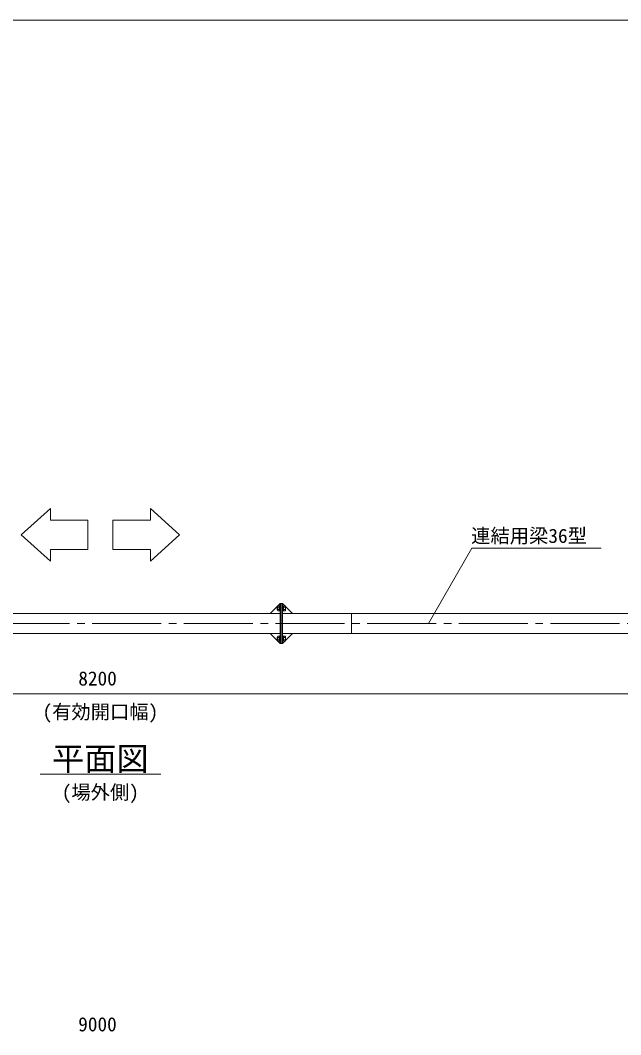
# Model space of a CAD drawing. Units: millimetres, scale not verified. Extents: x 35020 to 55145, y -14438 to 14438.
# Drawn here: x 41321 to 44308, y -5608 to -562 of the extents above; entities that cross this region are included whole.
import ezdxf
from ezdxf.enums import TextEntityAlignment as Align

# ---------------------------------------------------------------- set-up
doc = ezdxf.new("R2010")
doc.units = ezdxf.units.MM
doc.header["$LTSCALE"] = 38
doc.linetypes.add('CHAIN2', pattern=[12, 9, -1, 1, -1])
for name, color, linetype, lineweight in [('0-6_ﾎﾞﾙﾄ類', 2, 'Continuous', 18), ('0-A_図面枠', 7, 'Continuous', 18), ('0-B_寸法', 3, 'Continuous', 18), ('1-2_中間梁18', 7, 'Continuous', 18), ('1-3_通芯', 1, 'CHAIN2', 18), ('1-8_文字', 7, 'Continuous', 18), ('1-A_連結用梁36', 7, 'Continuous', 18)]:
    doc.layers.add(name, color=color, linetype=linetype, lineweight=lineweight)
doc.styles.add('ＭＳ ゴシック', font='')
doc.styles.get('ＭＳ ゴシック').set_extended_font_data('MS Gothic')

msp = doc.modelspace()

# ---------------------------------------------------------------- linework, layer by layer
at = {"layer": '0-6_ﾎﾞﾙﾄ類'}
for p, q in [((42601.1, -3480.5), (42599.1, -3482.5)), ((42601.1, -3494.5), (42601.1, -3480.5)), ((42602.5, -3480.5), (42601.1, -3480.5)), ((42602.5, -3477), (42604.12, -3475.38)), ((42602.5, -3498), (42602.5, -3477)), ((42640.1, -3477), (42638.47, -3475.38)), ((42640.1, -3498), (42640.1, -3477)), ((42599.1, -3492.5), (42599.1, -3482.5)), ((42601.1, -3494.5), (42599.1, -3492.5)), ((42602.5, -3481.7), (42599.9, -3481.7)), ((42602.5, -3493.3), (42599.9, -3493.3)), ((42602.5, -3494.5), (42601.1, -3494.5)), ((42602.5, -3498), (42604.12, -3499.62)), ((42604.12, -3481.45), (42611.5, -3481.45)), ((42604.12, -3493.55), (42611.5, -3493.55)), ((42631.1, -3486.7), (42628.1, -3487.5)), ((42631.1, -3487.5), (42628.1, -3488.3)), ((42638.47, -3481.45), (42631.1, -3481.45)), ((42638.47, -3493.55), (42631.1, -3493.55)), ((42640.1, -3498), (42638.47, -3499.62)), ((42601.1, -3630.5), (42599.1, -3632.5)), ((42599.1, -3642.5), (42599.1, -3632.5)), ((42602.5, -3631.7), (42599.9, -3631.7)), ((42601.1, -3644.5), (42601.1, -3630.5)), ((42602.5, -3630.5), (42601.1, -3630.5)), ((42602.5, -3627), (42604.12, -3625.38)), ((42602.5, -3648), (42602.5, -3627)), ((42604.12, -3631.45), (42611.5, -3631.45)), ((42638.47, -3631.45), (42631.1, -3631.45)), ((42640.1, -3627), (42638.47, -3625.38)), ((42640.1, -3648), (42640.1, -3627)), ((42601.1, -3644.5), (42599.1, -3642.5)), ((42602.5, -3643.3), (42599.9, -3643.3)), ((42602.5, -3644.5), (42601.1, -3644.5)), ((42602.5, -3648), (42604.12, -3649.62)), ((42604.12, -3643.55), (42611.5, -3643.55)), ((42631.1, -3636.7), (42628.1, -3637.5)), ((42631.1, -3637.5), (42628.1, -3638.3)), ((42638.47, -3643.55), (42631.1, -3643.55)), ((42640.1, -3648), (42638.47, -3649.62))]:
    msp.add_line(p, q, dxfattribs=at)
for points in [[(42604.12, -3475.38), (42611.5, -3475.38), (42611.5, -3499.62), (42604.12, -3499.62)], [(42638.47, -3475.38), (42631.1, -3475.38), (42631.1, -3499.62), (42638.47, -3499.62)], [(42604.12, -3625.38), (42611.5, -3625.38), (42611.5, -3649.62), (42604.12, -3649.62)], [(42638.47, -3625.38), (42631.1, -3625.38), (42631.1, -3649.62), (42638.47, -3649.62)]]:
    msp.add_lwpolyline(points, dxfattribs=at)
for points in [[(42611.5, -3498.5), (42611.5, -3476.5), (42613.8, -3476.5), (42613.8, -3498.5)], [(42628.1, -3476.5), (42628.1, -3498.5), (42625.8, -3498.5), (42625.8, -3476.5)], [(42628.1, -3476.15), (42628.1, -3498.85), (42631.1, -3498.85), (42631.1, -3476.15)], [(42611.5, -3648.5), (42611.5, -3626.5), (42613.8, -3626.5), (42613.8, -3648.5)], [(42628.1, -3626.5), (42628.1, -3648.5), (42625.8, -3648.5), (42625.8, -3626.5)], [(42628.1, -3626.15), (42628.1, -3648.85), (42631.1, -3648.85), (42631.1, -3626.15)]]:
    msp.add_lwpolyline(points, close=True, dxfattribs=at)
for centre, radius, start, end in [((42607.15, -3478.4), 4.28, 135, 225), ((42635.45, -3478.4), 4.28, 315, 45), ((42614.62, -3487.5), 12.12, 150, 210), ((42607.15, -3496.6), 4.28, 135, 225), ((42627.97, -3487.5), 12.12, 330, 30), ((42635.45, -3496.6), 4.28, 315, 45), ((42614.62, -3637.5), 12.12, 150, 210), ((42607.15, -3628.4), 4.28, 135, 225), ((42635.45, -3628.4), 4.28, 315, 45), ((42627.97, -3637.5), 12.12, 330, 30), ((42607.15, -3646.6), 4.28, 135, 225), ((42635.45, -3646.6), 4.28, 315, 45)]:
    msp.add_arc(centre, radius, start, end, dxfattribs=at)
at = {"layer": '0-A_図面枠'}
msp.add_lwpolyline([(35019.8, -562.5), (55144.8, -562.5), (55144.8, -14437.5), (35019.8, -14437.5)], close=True, dxfattribs=at)
at = {"layer": '0-B_寸法'}
msp.add_line((45764.8, -3912.5), (37674.8, -3912.5), dxfattribs=at)
at = {"layer": '1-2_中間梁18'}
for points in [[(42613.8, -3512.5), (42563.8, -3512.5), (42613.8, -3462.5)], [(42613.8, -3662.5), (42613.8, -3462.5), (42619.8, -3462.5), (42619.8, -3662.5)], [(40825.8, -3612.5), (42613.8, -3612.5), (42613.8, -3512.5), (40825.8, -3512.5)], [(42613.8, -3612.5), (42563.8, -3612.5), (42613.8, -3662.5)]]:
    msp.add_lwpolyline(points, close=True, dxfattribs=at)
at = {"layer": '1-3_通芯'}
msp.add_line((37119.8, -3562.5), (47120.8, -3562.5), dxfattribs=at)
at = {"layer": '1-8_文字'}
for p, q in [((43351.68, -3562.5), (43567.8, -3188.18)), ((43567.8, -3188.18), (43568.15, -3188.18)), ((43568.15, -3188.18), (44210.93, -3188.18)), ((41419.8, -4312.5), (42019.8, -4312.5))]:
    msp.add_line(p, q, dxfattribs=at)
for points in [[(41326.62, -3121.03), (41471.05, -2990.28), (41471.05, -3048.18), (41657.7, -3048.18), (41657.7, -3194.18), (41471.05, -3194.18), (41471.05, -3252.08)], [(42112.97, -3121.03), (41968.55, -2990.28), (41968.55, -3048.18), (41781.9, -3048.18), (41781.9, -3194.18), (41968.55, -3194.18), (41968.55, -3252.08)]]:
    msp.add_lwpolyline(points, close=True, dxfattribs=at)
at = {"layer": '1-A_連結用梁36'}
msp.add_line((42968.75, -3612.5), (42968.75, -3512.5), dxfattribs=at)
for points in [[(42625.8, -3662.5), (42625.8, -3462.5), (42619.8, -3462.5), (42619.8, -3662.5)], [(42625.8, -3512.5), (42675.8, -3512.5), (42625.8, -3462.5)], [(42625.8, -3612.5), (46319.8, -3612.5), (46319.8, -3512.5), (42625.8, -3512.5)], [(42625.8, -3612.5), (42675.8, -3612.5), (42625.8, -3662.5)]]:
    msp.add_lwpolyline(points, close=True, dxfattribs=at)

# ---------------------------------------------------------------- texts
at = {"layer": '0-B_寸法', "style": 'ＭＳ ゴシック'}
for s, p in [('8200', (41610.08, -3892.1)), ('(有効開口幅)', (41431.8, -4058.1)), ('9000', (41609.65, -5612.1))]:
    msp.add_text(s, height=70.38, dxfattribs=at).set_placement(p, align=Align.BOTTOM_LEFT)
at = {"layer": '1-8_文字', "style": 'ＭＳ ゴシック'}
for s, height, p in [('連結用梁36型', 70.38, (43564.47, -3182.78)), ('平面図', 117.3, (41479.8, -4328.5)), ('(場外側)', 70.38, (41527.8, -4458.1))]:
    msp.add_text(s, height=height, dxfattribs=at).set_placement(p, align=Align.BOTTOM_LEFT)

doc.saveas('drawing.dxf')
